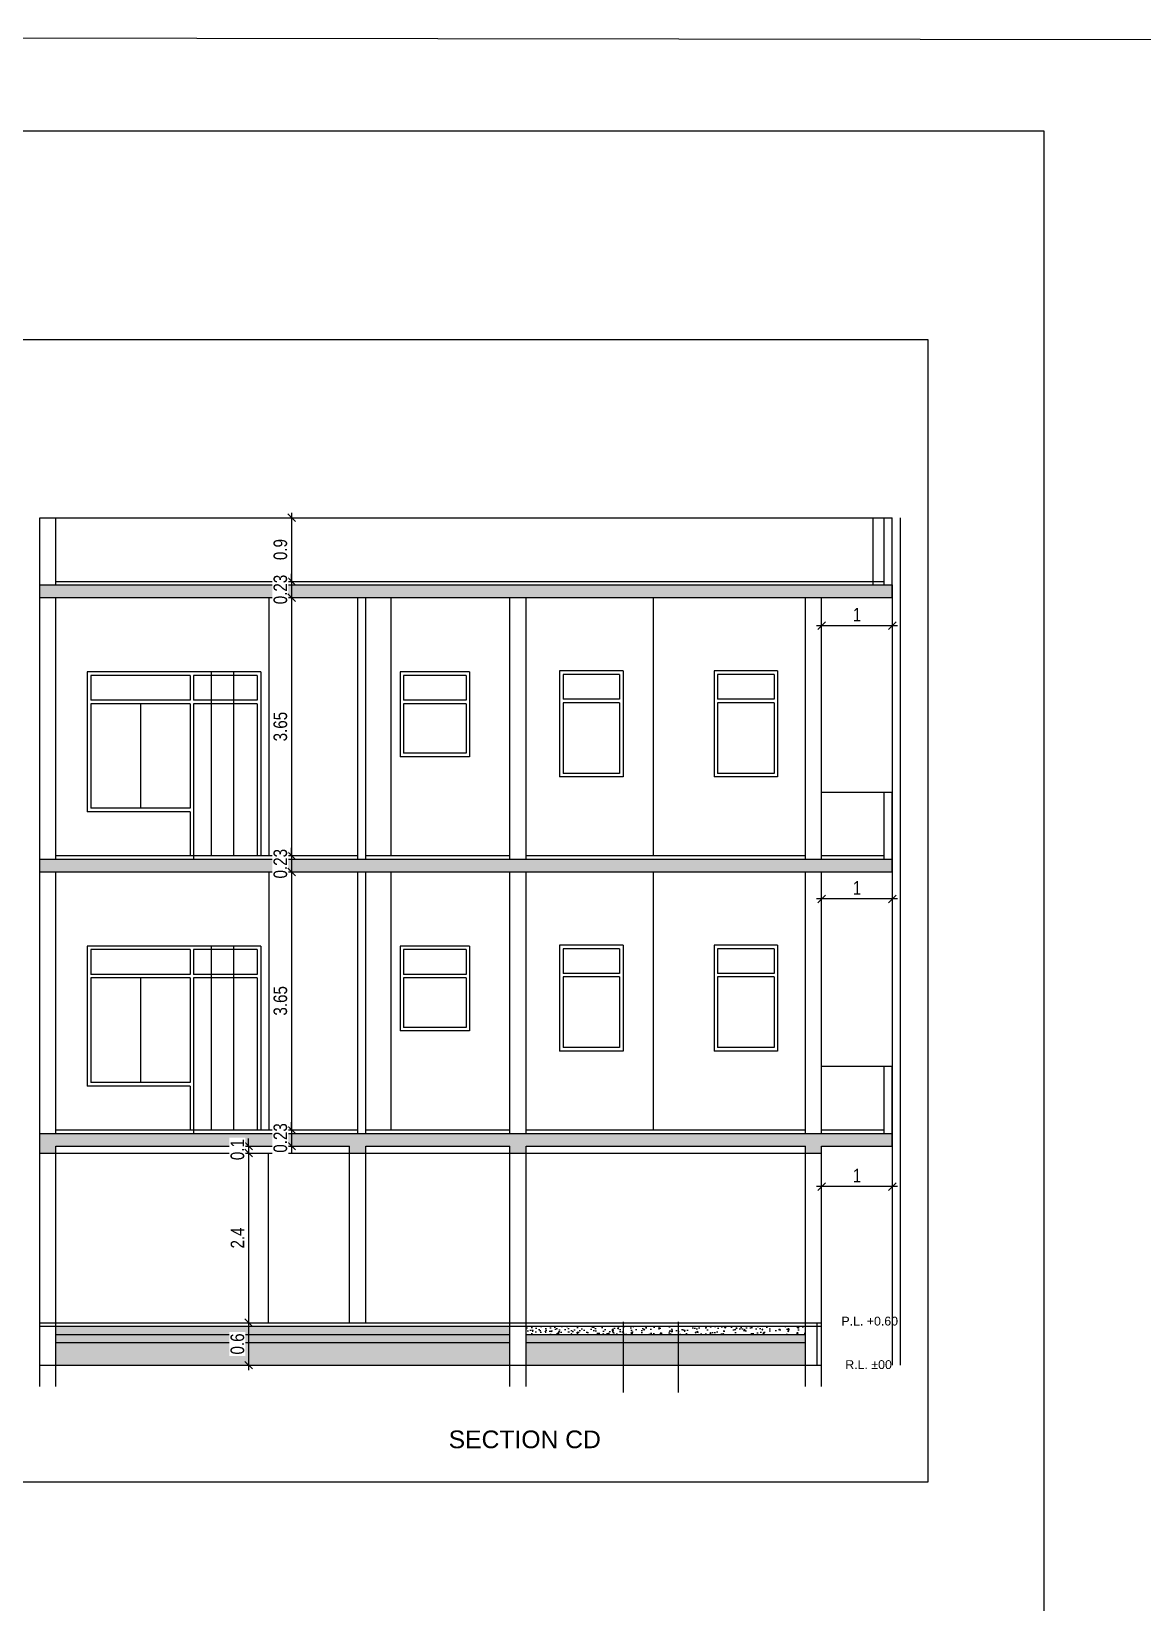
# Model space of a CAD drawing. Header units: metres. Extents: x 0 to 140, y 0 to 47.
# Drawn here: x 69.31 to 85.04, y 24.56 to 46.79 of the extents above; entities that cross this region are included whole.
import ezdxf
from ezdxf.enums import TextEntityAlignment as Align

# ---------------------------------------------------------------- set-up
doc = ezdxf.new("R2010")
doc.units = ezdxf.units.M
doc.header["$PDMODE"] = 3
doc.header["$PDSIZE"] = -3
doc.layers.get('0').update_dxf_attribs({"linetype": 'CONTINUOUS'})
doc.layers.get('Defpoints').update_dxf_attribs({"linetype": 'CONTINUOUS'})
for name, color, linetype in [('_Building', 52, 'CONTINUOUS'), ('FLOOR-STILT', 3, 'CONTINUOUS'), ('FLOOR-TERRACE', 153, 'CONTINUOUS'), ('FLOOR01', 132, 'CONTINUOUS'), ('FLOOR02', 114, 'CONTINUOUS')]:
    doc.layers.add(name, color=color, linetype=linetype)
doc.styles.add('AR 2.0 mm', font='arial.ttf', dxfattribs={"height": 100})
doc.styles.add('DIM', font='arial.ttf', dxfattribs={"width": 0.8})
doc.styles.add('RS 2.5 mm', font='arial.ttf', dxfattribs={"height": 125})
doc.dimstyles.new('1 DIM BIG', dxfattribs={"dimscale": 0.06, "dimtxt": 3.2, "dimasz": 1.8, "dimexe": 0.7, "dimexo": 0, "dimgap": 1, "dimtad": 1, "dimdec": 4, "dimdsep": 46, "dimtxsty": 'DIM', "dimblk1": 'OBLIQUE', "dimblk2": 'OBLIQUE', "dimsah": 1, "dimcen": 0, "dimdle": 1.2, "dimse1": 1, "dimse2": 1, "dimclrd": 3, "dimclre": 5, "dimclrt": 256, "dimadec": 0, "dimazin": 0, "dimtfac": 1, "dimtdec": 4, "dimtix": 1, "dimtmove": 2, "dimatfit": 3, "dimldrblk": 'OPEN30', "dimfxl": 0.7, "dimtolj": 1, "dimarcsym": 0})
pattern_1 = [(50, (-865.94941, 148.25663), (0.18218467, -0.015939086), [0.01905, -0.20955]), (355, (-865.94941, 148.25663), (-0.03524342, 0.191056845), [0.01524, -0.167640584]), (100.451445, (-865.93423, 148.2553), (0.146941247, 0.175117752), [0.01619001, -0.178090245]), (46.1842, (-865.94941, 148.30743), (0.27107904, -0.04204233), [0.028575, -0.314325]), (96.635558, (-865.92682, 148.30393), (0.237404134, 0.247426125), [0.02428502, -0.26713561]), (351.18415, (-865.9494, 148.30743), (0.23740413, 0.247426125), [0.02285997, -0.25145973]), (21, (-865.92401, 148.29473), (0.151614391, -0.102265198), [0.01905, -0.20955]), (326, (-865.92401, 148.29473), (0.06180203, 0.184187966), [0.01524, -0.16764]), (71.451445, (-865.91138, 148.28621), (0.21341642, 0.08192277), [0.01619001, -0.178089938]), (37.5, (-865.94941, 148.256634), (0.0030886033, 0.084555039), [0, -0.165608, 0, -0.17018, 0, -0.168275]), (7.5, (-865.94941, 148.25663), (0.0668196625, 0.100180575), [0, -0.097028, 0, -0.161798, 0, -0.064135]), (327.5, (-866.006054, 148.256634), (0.135590595, -0.005728744), [0, -0.0635, 0, -0.19812, 0, -0.26289]), (317.5, (-866.03145, 148.25663), (0.148129181, 0.025426491), [0, -0.08255, 0, -0.131572, 0, -0.18669])]

# ---------------------------------------------------------------- blocks, each defined once
blk = doc.blocks.new('_Oblique')
at = {"color": 0, "linetype": 'ByBlock', "lineweight": -2}
blk.add_line((-0.5, -0.5), (0.5, 0.5), dxfattribs=at)
blk = doc.blocks.new('*D65')
at = {"lineweight": -2, "transparency": 16777216}
blk.add_line((72.995, 39.985), (72.995, 38.941), dxfattribs=at)
at = {"layer": 'Defpoints', "color": 0, "linetype": 'ByBlock', "transparency": 16777216}
for p in [(72.849, 39.913), (72.849, 39.013), (72.995, 39.013)]:
    blk.add_point(p, dxfattribs=at)
at = {"linetype": 'ByBlock', "lineweight": -2, "transparency": 16777216, "xscale": 0.108, "yscale": 0.108, "zscale": 0.108}
for p, rotation in [((72.995, 39.913), 90), ((72.995, 39.013), 270)]:
    blk.add_blockref('_Oblique', p, dxfattribs=dict(at, rotation=rotation))
at = {"linetype": 'ByBlock', "transparency": 16777216, "insert": (72.837, 39.463), "char_height": 0.192, "attachment_point": 5, "rotation": 90, "style": 'DIM', "bg_fill": 3, "box_fill_scale": 1.1, "bg_fill_color": 256, "bg_fill_true_color": 13158600, "bg_fill_transparency": 0}
blk.add_mtext('\\A1;0.9', dxfattribs=at)
blk = doc.blocks.new('_Open30')
at = {"color": 0, "linetype": 'ByBlock', "lineweight": -2}
for p, q in [((-1, 0.27), (0, 0)), ((0, 0), (-1, -0.27)), ((0, 0), (-1, 0))]:
    blk.add_line(p, q, dxfattribs=at)
blk = doc.blocks.new('*D66')
at = {"lineweight": -2, "transparency": 16777216}
for p, q in [((72.995, 39.013), (72.995, 39.121)), ((72.995, 39.013), (72.995, 38.783)), ((72.995, 38.783), (72.995, 38.675))]:
    blk.add_line(p, q, dxfattribs=at)
at = {"linetype": 'ByBlock', "lineweight": -2, "transparency": 16777216, "xscale": 0.108, "yscale": 0.108, "zscale": 0.108}
for p, rotation in [((72.995, 39.013), 270), ((72.995, 38.783), 90)]:
    blk.add_blockref('_Oblique', p, dxfattribs=dict(at, rotation=rotation))
at = {"linetype": 'ByBlock', "transparency": 16777216, "insert": (72.837, 38.898), "char_height": 0.192, "attachment_point": 5, "rotation": 90, "style": 'DIM', "bg_fill": 3, "box_fill_scale": 1.1, "bg_fill_color": 256, "bg_fill_true_color": 13158600, "bg_fill_transparency": 0}
blk.add_mtext('\\A1;0.23', dxfattribs=at)
at = {"layer": 'Defpoints', "color": 0, "linetype": 'ByBlock', "transparency": 16777216}
for p in [(72.849, 39.013), (72.995, 38.783), (72.995, 38.783)]:
    blk.add_point(p, dxfattribs=at)
blk = doc.blocks.new('*D67')
at = {"lineweight": -2, "transparency": 16777216}
blk.add_line((72.995, 38.855), (72.995, 35.061), dxfattribs=at)
at = {"layer": 'Defpoints', "color": 0, "linetype": 'ByBlock', "transparency": 16777216}
for p in [(72.995, 38.783), (72.995, 35.133), (72.995, 35.133)]:
    blk.add_point(p, dxfattribs=at)
at = {"linetype": 'ByBlock', "lineweight": -2, "transparency": 16777216, "xscale": 0.108, "yscale": 0.108, "zscale": 0.108}
for p, rotation in [((72.995, 38.783), 90), ((72.995, 35.133), 270)]:
    blk.add_blockref('_Oblique', p, dxfattribs=dict(at, rotation=rotation))
at = {"linetype": 'ByBlock', "transparency": 16777216, "insert": (72.837, 36.958), "char_height": 0.192, "attachment_point": 5, "rotation": 90, "style": 'DIM', "bg_fill": 3, "box_fill_scale": 1.1, "bg_fill_color": 256, "bg_fill_true_color": 13158600, "bg_fill_transparency": 0}
blk.add_mtext('\\A1;3.65', dxfattribs=at)
blk = doc.blocks.new('*D68')
at = {"lineweight": -2, "transparency": 16777216}
for p, q in [((72.995, 35.133), (72.995, 35.241)), ((72.995, 35.133), (72.995, 34.903)), ((72.995, 34.903), (72.995, 34.795))]:
    blk.add_line(p, q, dxfattribs=at)
at = {"linetype": 'ByBlock', "lineweight": -2, "transparency": 16777216, "xscale": 0.108, "yscale": 0.108, "zscale": 0.108}
for p, rotation in [((72.995, 35.133), 270), ((72.995, 34.903), 90)]:
    blk.add_blockref('_Oblique', p, dxfattribs=dict(at, rotation=rotation))
at = {"linetype": 'ByBlock', "transparency": 16777216, "insert": (72.837, 35.018), "char_height": 0.192, "attachment_point": 5, "rotation": 90, "style": 'DIM', "bg_fill": 3, "box_fill_scale": 1.1, "bg_fill_color": 256, "bg_fill_true_color": 13158600, "bg_fill_transparency": 0}
blk.add_mtext('\\A1;0.23', dxfattribs=at)
at = {"layer": 'Defpoints', "color": 0, "linetype": 'ByBlock', "transparency": 16777216}
for p in [(72.995, 35.133), (72.995, 34.903), (72.995, 34.903)]:
    blk.add_point(p, dxfattribs=at)
blk = doc.blocks.new('*D69')
at = {"lineweight": -2, "transparency": 16777216}
blk.add_line((72.995, 34.975), (72.995, 31.181), dxfattribs=at)
at = {"layer": 'Defpoints', "color": 0, "linetype": 'ByBlock', "transparency": 16777216}
for p in [(72.995, 34.903), (72.995, 31.253), (72.995, 31.253)]:
    blk.add_point(p, dxfattribs=at)
at = {"linetype": 'ByBlock', "lineweight": -2, "transparency": 16777216, "xscale": 0.108, "yscale": 0.108, "zscale": 0.108}
for p, rotation in [((72.995, 34.903), 90), ((72.995, 31.253), 270)]:
    blk.add_blockref('_Oblique', p, dxfattribs=dict(at, rotation=rotation))
at = {"linetype": 'ByBlock', "transparency": 16777216, "insert": (72.837, 33.078), "char_height": 0.192, "attachment_point": 5, "rotation": 90, "style": 'DIM', "bg_fill": 3, "box_fill_scale": 1.1, "bg_fill_color": 256, "bg_fill_true_color": 13158600, "bg_fill_transparency": 0}
blk.add_mtext('\\A1;3.65', dxfattribs=at)
blk = doc.blocks.new('*D70')
at = {"lineweight": -2, "transparency": 16777216}
for p, q in [((72.995, 31.253), (72.995, 31.361)), ((72.995, 31.253), (72.995, 31.023)), ((72.995, 31.023), (72.995, 30.915))]:
    blk.add_line(p, q, dxfattribs=at)
at = {"linetype": 'ByBlock', "lineweight": -2, "transparency": 16777216, "xscale": 0.108, "yscale": 0.108, "zscale": 0.108}
for p, rotation in [((72.995, 31.253), 270), ((72.995, 31.023), 90)]:
    blk.add_blockref('_Oblique', p, dxfattribs=dict(at, rotation=rotation))
at = {"linetype": 'ByBlock', "transparency": 16777216, "insert": (72.837, 31.138), "char_height": 0.192, "attachment_point": 5, "rotation": 90, "style": 'DIM', "bg_fill": 3, "box_fill_scale": 1.1, "bg_fill_color": 256, "bg_fill_true_color": 13158600, "bg_fill_transparency": 0}
blk.add_mtext('\\A1;0.23', dxfattribs=at)
at = {"layer": 'Defpoints', "color": 0, "linetype": 'ByBlock', "transparency": 16777216}
for p in [(72.995, 31.253), (72.995, 31.023), (72.995, 31.023)]:
    blk.add_point(p, dxfattribs=at)
blk = doc.blocks.new('*D71')
at = {"lineweight": -2, "transparency": 16777216}
for p, q in [((72.387, 31.023), (72.387, 31.131)), ((72.387, 31.023), (72.387, 30.923)), ((72.387, 30.923), (72.387, 30.815))]:
    blk.add_line(p, q, dxfattribs=at)
at = {"linetype": 'ByBlock', "lineweight": -2, "transparency": 16777216, "xscale": 0.108, "yscale": 0.108, "zscale": 0.108}
for p, rotation in [((72.387, 31.023), 270), ((72.387, 30.923), 90)]:
    blk.add_blockref('_Oblique', p, dxfattribs=dict(at, rotation=rotation))
at = {"linetype": 'ByBlock', "transparency": 16777216, "insert": (72.229, 30.973), "char_height": 0.192, "attachment_point": 5, "rotation": 90, "style": 'DIM', "bg_fill": 3, "box_fill_scale": 1.1, "bg_fill_color": 256, "bg_fill_true_color": 13158600, "bg_fill_transparency": 0}
blk.add_mtext('\\A1;0.1', dxfattribs=at)
at = {"layer": 'Defpoints', "color": 0, "linetype": 'ByBlock', "transparency": 16777216}
for p in [(72.387, 31.023), (72.387, 30.923), (72.387, 30.923)]:
    blk.add_point(p, dxfattribs=at)
blk = doc.blocks.new('*D72')
at = {"lineweight": -2, "transparency": 16777216}
blk.add_line((72.387, 30.995), (72.387, 28.451), dxfattribs=at)
at = {"layer": 'Defpoints', "color": 0, "linetype": 'ByBlock', "transparency": 16777216}
for p in [(72.387, 30.923), (72.387, 28.523), (72.387, 28.523)]:
    blk.add_point(p, dxfattribs=at)
at = {"linetype": 'ByBlock', "lineweight": -2, "transparency": 16777216, "xscale": 0.108, "yscale": 0.108, "zscale": 0.108}
for p, rotation in [((72.387, 30.923), 90), ((72.387, 28.523), 270)]:
    blk.add_blockref('_Oblique', p, dxfattribs=dict(at, rotation=rotation))
at = {"linetype": 'ByBlock', "transparency": 16777216, "insert": (72.23, 29.723), "char_height": 0.192, "attachment_point": 5, "rotation": 90, "style": 'DIM', "bg_fill": 3, "box_fill_scale": 1.1, "bg_fill_color": 256, "bg_fill_true_color": 13158600, "bg_fill_transparency": 0}
blk.add_mtext('\\A1;2.4', dxfattribs=at)
blk = doc.blocks.new('*D73')
at = {"lineweight": -2, "transparency": 16777216}
blk.add_line((72.387, 28.595), (72.387, 27.851), dxfattribs=at)
at = {"layer": 'Defpoints', "color": 0, "linetype": 'ByBlock', "transparency": 16777216}
for p in [(72.387, 28.523), (72.387, 27.923), (72.387, 27.923)]:
    blk.add_point(p, dxfattribs=at)
at = {"linetype": 'ByBlock', "lineweight": -2, "transparency": 16777216, "xscale": 0.108, "yscale": 0.108, "zscale": 0.108}
for p, rotation in [((72.387, 28.523), 90), ((72.387, 27.923), 270)]:
    blk.add_blockref('_Oblique', p, dxfattribs=dict(at, rotation=rotation))
at = {"linetype": 'ByBlock', "transparency": 16777216, "insert": (72.229, 28.223), "char_height": 0.192, "attachment_point": 5, "rotation": 90, "style": 'DIM', "bg_fill": 3, "box_fill_scale": 1.1, "bg_fill_color": 256, "bg_fill_true_color": 13158600, "bg_fill_transparency": 0}
blk.add_mtext('\\A1;0.6', dxfattribs=at)
blk = doc.blocks.new('*D102')
at = {"color": 3, "linetype": 'ByBlock', "lineweight": -2, "transparency": 16777216}
blk.add_line((81.568, 38.385), (80.424, 38.385), dxfattribs=at)
at = {"layer": 'Defpoints', "color": 0, "linetype": 'ByBlock', "transparency": 16777216}
for p in [(80.496, 38.783), (81.496, 38.783), (80.496, 38.385)]:
    blk.add_point(p, dxfattribs=at)
at = {"color": 3, "linetype": 'ByBlock', "lineweight": -2, "transparency": 16777216, "xscale": 0.108, "yscale": 0.108, "zscale": 0.108, "rotation": 180}
blk.add_blockref('_Oblique', (80.496, 38.385), dxfattribs=at)
at = {"color": 3, "linetype": 'ByBlock', "lineweight": -2, "transparency": 16777216, "xscale": 0.108, "yscale": 0.108, "zscale": 0.108}
blk.add_blockref('_Oblique', (81.496, 38.385), dxfattribs=at)
at = {"linetype": 'ByBlock', "transparency": 16777216, "insert": (80.996, 38.542), "char_height": 0.192, "attachment_point": 5, "style": 'DIM'}
blk.add_mtext('\\A1;1', dxfattribs=at)
blk = doc.blocks.new('*D103')
at = {"color": 3, "linetype": 'ByBlock', "lineweight": -2, "transparency": 16777216}
blk.add_line((81.568, 34.52), (80.424, 34.52), dxfattribs=at)
at = {"layer": 'Defpoints', "color": 0, "linetype": 'ByBlock', "transparency": 16777216}
for p in [(80.496, 34.903), (81.496, 34.903), (80.496, 34.52)]:
    blk.add_point(p, dxfattribs=at)
at = {"color": 3, "linetype": 'ByBlock', "lineweight": -2, "transparency": 16777216, "xscale": 0.108, "yscale": 0.108, "zscale": 0.108, "rotation": 180}
blk.add_blockref('_Oblique', (80.496, 34.52), dxfattribs=at)
at = {"color": 3, "linetype": 'ByBlock', "lineweight": -2, "transparency": 16777216, "xscale": 0.108, "yscale": 0.108, "zscale": 0.108}
blk.add_blockref('_Oblique', (81.496, 34.52), dxfattribs=at)
at = {"linetype": 'ByBlock', "transparency": 16777216, "insert": (80.996, 34.676), "char_height": 0.192, "attachment_point": 5, "style": 'DIM'}
blk.add_mtext('\\A1;1', dxfattribs=at)
blk = doc.blocks.new('*D104')
at = {"color": 3, "linetype": 'ByBlock', "lineweight": -2, "transparency": 16777216}
blk.add_line((81.568, 30.449), (80.424, 30.449), dxfattribs=at)
at = {"layer": 'Defpoints', "color": 0, "linetype": 'ByBlock', "transparency": 16777216}
for p in [(80.496, 31.023), (81.496, 31.023), (80.496, 30.449)]:
    blk.add_point(p, dxfattribs=at)
at = {"color": 3, "linetype": 'ByBlock', "lineweight": -2, "transparency": 16777216, "xscale": 0.108, "yscale": 0.108, "zscale": 0.108, "rotation": 180}
blk.add_blockref('_Oblique', (80.496, 30.449), dxfattribs=at)
at = {"color": 3, "linetype": 'ByBlock', "lineweight": -2, "transparency": 16777216, "xscale": 0.108, "yscale": 0.108, "zscale": 0.108}
blk.add_blockref('_Oblique', (81.496, 30.449), dxfattribs=at)
at = {"linetype": 'ByBlock', "transparency": 16777216, "insert": (80.996, 30.606), "char_height": 0.192, "attachment_point": 5, "style": 'DIM'}
blk.add_mtext('\\A1;1', dxfattribs=at)

msp = doc.modelspace()

# ---------------------------------------------------------------- hatches: boundary and pattern name
at = {"linetype": 'ByBlock'}
h = msp.add_hatch(dxfattribs=at)
h.set_pattern_fill('AR-CONC', color=256, scale=0.001)
h.set_pattern_definition(pattern_1)
h.paths.add_polyline_path([(81.4958, 38.96261), (69.4308, 38.96261), (69.4308, 38.78261), (81.4958, 38.78261)])
h.paths.add_polyline_path([(81.4958, 35.08261), (69.4308, 35.08261), (69.4308, 34.90261), (81.4958, 34.90261)])
h = msp.add_hatch(dxfattribs=at)
h.set_pattern_fill('AR-CONC', color=256, scale=0.001)
h.set_pattern_definition(pattern_1)
h.paths.add_polyline_path([(81.4958, 31.20261), (69.4308, 31.20261), (69.4308, 30.92261), (69.6608, 30.92261), (69.6608, 31.02261), (73.8158, 31.02261), (73.8158, 30.92261), (74.0458, 30.92261), (74.0458, 31.02261), (76.0858, 31.02261), (76.0858, 30.92261), (76.3158, 30.92261), (76.3158, 31.02261), (80.2658, 31.02261), (80.2658, 30.92261), (80.4958, 30.92261), (80.4958, 31.02261), (81.4958, 31.02261)])
h = msp.add_hatch(dxfattribs=at)
h.set_pattern_fill('AR-CONC', color=256, scale=0.001)
h.set_pattern_definition(pattern_1)
h.paths.add_polyline_path([(76.0858, 28.47261), (69.6608, 28.47261), (69.6608, 28.35761), (76.0858, 28.35761)])
h = msp.add_hatch(dxfattribs=at)
h.set_pattern_fill('AR-CONC', color=256, scale=0.001)
h.set_pattern_definition(pattern_1)
h.paths.add_polyline_path([(80.2658, 28.47261), (76.3158, 28.47261), (76.3158, 28.35761), (80.2658, 28.35761)])
h = msp.add_hatch(dxfattribs=at)
h.set_pattern_fill('GRAVEL', color=256, scale=0.02)
h.set_pattern_definition([(228.0127875, (-865.58365, 148.764634), (-4.0640000003, -4.5719999997), [0.0683443, -6.76609673]), (184.969741, (-865.629372, 148.713834), (6.0959999976, 0.50800002894), [0.11728094, -11.61080978]), (132.510447, (-865.746212, 148.703674), (5.0800000021, -5.587999998), [0.0826963, -8.18694456]), (267.273689, (-865.944332, 148.576674), (0.50800000106, 10.15999999995), [0.1068009, -10.57328749]), (292.8336542, (-865.949412, 148.469994), (-2.5400000002, 6.0959999999), [0.10472674, -10.36796155]), (357.273689, (-865.908772, 148.373474), (-10.15999999995, 0.50800000106), [0.1068009, -10.57328749]), (37.6942405, (-865.802092, 148.368394), (-6.6039999997, -5.08000000038), [0.14123873, -13.98262306]), (72.2553284, (-865.690332, 148.454754), (3.55600000096, 11.1759999997), [0.1333439, -13.20105132]), (121.4295656, (-865.649692, 148.581754), (-4.0640000006, 6.60399999965), [0.1071626, -10.60910914]), (175.2363583, (-865.70557, 148.673194), (5.588, -0.5080000009), [0.12234266, -5.9947874]), (222.3974378, (-865.827492, 148.683354), (-6.0959999998, -5.5880000002), [0.15821558, -15.6633545]), (138.814075, (-865.44141, 148.571594), (-3.5559999998, 3.0480000002), [0.0540009, -5.34611316]), (171.4692344, (-865.482052, 148.607154), (6.6040000002, -1.01599999885), [0.1027364, -10.1709278]), (225, (-865.58365, 148.6224), (-7e-17, -0.508), [0.07184187, -0.64657862]), (203.1985905, (-865.61921, 148.683354), (2.54, 1.016), [0.03868826, -3.83012447]), (291.80141, (-865.65477, 148.66811), (-0.508, 1.524), [0.05471312, -2.6809506]), (30.963757, (-865.63445, 148.617314), (1.524, 1.016), [0.08886393, -2.87325963]), (161.565051, (-865.55825, 148.66303), (1.016, -0.508), [0.06425743, -1.54217962]), (16.3895403, (-865.949412, 148.668114), (5.08, 1.524), [0.0900176, -8.91176533]), (70.346176, (-865.863052, 148.693514), (-2.0320000002, -5.5879999999), [0.0755198, -7.47644314]), (293.1985905, (-865.55825, 148.764634), (-1.016, 2.54), [0.07737602, -3.79143672]), (343.6104597, (-865.527772, 148.693514), (-5.0800000001, 1.52399999964), [0.0900176, -8.91176533]), (339.443955, (-865.94941, 148.353154), (-2.54, 1.016), [0.08680704, -4.25354686]), (294.7751406, (-865.86813, 148.322674), (-2.540000003, 5.5879999986), [0.07273442, -7.20071868]), (66.8014095, (-865.55317, 148.256634), (1.016, 2.54), [0.07737602, -3.79143672]), (17.3540246, (-865.522692, 148.327754), (-6.6039999999, -2.0320000004), [0.08515655, -8.4304752]), (69.443955, (-865.80209, 148.256634), (-1.016, -2.54), [0.04340352, -4.29695038]), (101.309932, (-865.58365, 148.25663), (-0.508, 2.032), [0.02590292, -2.564399]), (165.963757, (-865.58873, 148.28203), (1.524, -0.508), [0.10472674, -1.98981092]), (186.009006, (-865.690332, 148.307434), (5.08, 0.5080000003), [0.0970534, -9.60827297]), (303.690068, (-865.63445, 148.5716), (-0.508, 1.016), [0.07326478, -1.75835527]), (353.1572266, (-865.593812, 148.510634), (8.63600000005, -1.01599999955), [0.12791135, -12.6632018]), (60.945396, (-865.46681, 148.495394), (-2.032, -3.556), [0.05230165, -5.17787846]), (90, (-865.4414, 148.5411), (-0.508, 0.508), [0.03048, -0.47752]), (120.256437, (-865.70049, 148.322674), (2.0319999998, -3.5560000001), [0.0705734, -6.98678815]), (48.0127875, (-865.73605, 148.383634), (4.0640000003, 4.5719999997), [0.13668858, -6.69775244]), (0, (-865.6446, 148.48523), (0.508, 0.508), [0.13208, -0.37592]), (325.3048465, (-865.512532, 148.485234), (5.0800000019, -3.5559999973), [0.0803219, -7.95186334]), (254.054604, (-865.44649, 148.439514), (-0.508, -2.032), [0.07396582, -3.62433]), (207.6459754, (-865.466812, 148.368394), (-9.65200000035, -5.07999999933), [0.12042902, -11.92249288]), (175.4260787, (-865.573492, 148.312514), (-6.604, 0.508), [0.1274059, -12.6131693])])
h.paths.add_polyline_path([(76.0858, 28.35761), (69.6608, 28.35761), (69.6608, 28.24261), (76.0858, 28.24261)])
h.paths.add_polyline_path([(80.2658, 28.35761), (76.3158, 28.35761), (76.3158, 28.24261), (80.2658, 28.24261)])
h = msp.add_hatch(dxfattribs=at)
h.set_pattern_fill('EARTH', color=256, scale=0.02)
h.set_pattern_definition([(0, (-865.94941, 148.25663), (0.127, 0.127), [0.127, -0.127]), (0, (-865.94941, 148.30426), (0.127, 0.127), [0.127, -0.127]), (0, (-865.94941, 148.35188), (0.127, 0.127), [0.127, -0.127]), (90, (-865.93354, 148.36776), (-0.127, 0.127), [0.127, -0.127]), (90, (-865.88591, 148.36776), (-0.127, 0.127), [0.127, -0.127]), (90, (-865.83829, 148.36776), (-0.127, 0.127), [0.127, -0.127])])
h.paths.add_polyline_path([(76.0858, 28.24261), (69.6608, 28.24261), (69.6608, 27.92261), (76.0858, 27.92261)])
h.paths.add_polyline_path([(80.2658, 28.24261), (76.3158, 28.24261), (76.3158, 27.92261), (80.2658, 27.92261)])

# ---------------------------------------------------------------- linework, layer by layer
for p, q in [((0.81553, 45.38878), (83.63836, 45.38878)), ((83.63836, 45.38878), (83.63836, 3.46143)), ((69.4308, 39.91261), (81.4958, 39.91261)), ((69.4308, 27.62261), (69.4308, 39.91261)), ((69.6608, 38.96261), (69.6608, 39.91261)), ((81.3808, 38.96261), (81.3808, 39.91261)), ((81.4958, 38.78261), (81.4958, 39.91261)), ((69.4308, 38.96261), (81.4958, 38.96261)), ((69.6608, 39.01261), (81.3808, 39.01261)), ((69.4308, 38.78261), (81.4958, 38.78261)), ((69.6608, 35.08261), (69.6608, 38.78261)), ((73.9308, 35.08261), (73.9308, 38.78261)), ((74.0458, 35.08261), (74.0458, 38.78261)), ((76.0858, 35.08261), (76.0858, 38.78261)), ((76.3158, 35.08261), (76.3158, 38.78261)), ((80.2658, 35.08261), (80.2658, 38.78261)), ((80.4958, 35.08261), (80.4958, 38.78261)), ((70.10479, 37.73261), (70.10479, 35.75261)), ((70.15479, 37.68261), (70.15479, 37.33261)), ((71.55884, 37.68261), (71.55884, 37.33261)), ((71.60884, 37.68261), (71.60884, 37.33261)), ((72.50884, 37.68261), (72.50884, 37.33261)), ((72.55884, 37.73261), (72.55884, 35.13261)), ((74.53039, 37.73261), (74.53039, 36.53261)), ((74.58039, 37.68261), (74.58039, 37.33261)), ((75.46474, 37.68261), (75.46474, 37.33261)), ((75.51474, 37.73261), (75.51474, 36.53261)), ((76.78645, 37.74547), (76.78645, 36.24547)), ((76.83645, 37.69547), (76.83645, 37.34547)), ((77.63645, 37.69547), (77.63645, 37.34547)), ((77.68645, 37.74547), (77.68645, 36.24547)), ((78.97287, 37.74547), (78.97287, 36.24547)), ((79.02287, 37.69547), (79.02287, 37.34547)), ((79.82287, 37.69547), (79.82287, 37.34547)), ((79.87287, 37.74547), (79.87287, 36.24547)), ((70.15479, 37.28261), (70.15479, 35.80261)), ((70.85681, 37.28261), (70.85681, 35.80261)), ((71.55884, 37.28261), (71.55884, 35.80261)), ((71.60884, 37.28261), (71.60884, 35.08261)), ((72.50884, 37.28261), (72.50884, 35.13261)), ((74.58039, 37.28261), (74.58039, 36.58261)), ((75.46474, 37.28261), (75.46474, 36.58261)), ((76.83645, 37.29547), (76.83645, 36.29547)), ((77.63645, 37.29547), (77.63645, 36.29547)), ((79.02287, 37.29547), (79.02287, 36.29547)), ((79.82287, 37.29547), (79.82287, 36.29547)), ((80.4958, 36.03261), (81.4958, 36.03261)), ((81.3808, 35.08261), (81.3808, 36.03261)), ((81.4958, 34.90261), (81.4958, 36.03261)), ((71.55884, 35.75261), (71.55884, 35.13261)), ((69.6608, 35.13261), (73.9308, 35.13261)), ((74.0458, 35.13261), (76.0858, 35.13261)), ((76.3158, 35.13261), (80.2658, 35.13261)), ((80.4958, 35.13261), (81.3808, 35.13261)), ((69.4308, 35.08261), (81.4958, 35.08261)), ((69.4308, 34.90261), (81.4958, 34.90261)), ((69.6608, 31.20261), (69.6608, 34.90261)), ((73.9308, 31.20261), (73.9308, 34.90261)), ((74.0458, 31.20261), (74.0458, 34.90261)), ((76.0858, 31.20261), (76.0858, 34.90261)), ((76.3158, 31.20261), (76.3158, 34.90261)), ((80.2658, 31.20261), (80.2658, 34.90261)), ((80.4958, 31.20261), (80.4958, 34.90261)), ((70.10479, 33.85261), (70.10479, 31.87261)), ((70.15479, 33.80261), (70.15479, 33.45261)), ((71.55884, 33.80261), (71.55884, 33.45261)), ((71.60884, 33.80261), (71.60884, 33.45261)), ((72.50884, 33.80261), (72.50884, 33.45261)), ((72.55884, 33.85261), (72.55884, 31.25261)), ((74.53039, 33.85261), (74.53039, 32.65261)), ((74.58039, 33.80261), (74.58039, 33.45261)), ((75.46474, 33.80261), (75.46474, 33.45261)), ((75.51474, 33.85261), (75.51474, 32.65261)), ((76.78645, 33.86547), (76.78645, 32.36547)), ((76.83645, 33.81547), (76.83645, 33.46547)), ((77.63645, 33.81547), (77.63645, 33.46547)), ((77.68645, 33.86547), (77.68645, 32.36547)), ((78.97287, 33.86547), (78.97287, 32.36547)), ((79.02287, 33.81547), (79.02287, 33.46547)), ((79.82287, 33.81547), (79.82287, 33.46547)), ((79.87287, 33.86547), (79.87287, 32.36547)), ((70.15479, 33.40261), (70.15479, 31.92261)), ((70.85681, 33.40261), (70.85681, 31.92261)), ((71.55884, 33.40261), (71.55884, 31.92261)), ((71.60884, 33.40261), (71.60884, 31.20261)), ((72.50884, 33.40261), (72.50884, 31.25261)), ((74.58039, 33.40261), (74.58039, 32.70261)), ((75.46474, 33.40261), (75.46474, 32.70261)), ((76.83645, 33.41547), (76.83645, 32.41547)), ((77.63645, 33.41547), (77.63645, 32.41547)), ((79.02287, 33.41547), (79.02287, 32.41547)), ((79.82287, 33.41547), (79.82287, 32.41547)), ((80.4958, 32.15261), (81.4958, 32.15261)), ((81.3808, 31.20261), (81.3808, 32.15261)), ((81.4958, 31.02261), (81.4958, 32.15261)), ((71.55884, 31.87261), (71.55884, 31.25261)), ((69.4308, 31.20261), (81.4958, 31.20261)), ((69.6608, 31.25261), (73.9308, 31.25261)), ((74.0458, 31.25261), (76.0858, 31.25261)), ((76.3158, 31.25261), (80.2658, 31.25261)), ((80.4958, 31.25261), (81.3808, 31.25261)), ((69.4308, 30.92261), (80.4958, 30.92261)), ((69.6608, 31.02261), (73.8158, 31.02261)), ((69.6608, 27.62261), (69.6608, 31.02261)), ((73.8158, 28.52261), (73.8158, 31.02261)), ((74.0458, 31.02261), (76.0858, 31.02261)), ((74.0458, 28.52261), (74.0458, 31.02261)), ((76.0858, 27.62261), (76.0858, 31.02261)), ((76.3158, 31.02261), (80.2658, 31.02261)), ((76.3158, 27.62261), (76.3158, 31.02261)), ((80.2658, 27.62261), (80.2658, 31.02261)), ((80.4958, 31.02261), (81.4958, 31.02261)), ((80.4958, 27.62261), (80.4958, 31.02261)), ((69.4308, 28.52261), (80.4958, 28.52261)), ((69.4308, 28.47261), (80.4958, 28.47261)), ((69.6608, 28.35761), (76.0858, 28.35761)), ((69.6608, 28.24261), (76.0858, 28.24261)), ((76.3158, 28.35761), (80.2658, 28.35761)), ((76.3158, 28.24261), (80.2658, 28.24261)), ((69.4308, 27.92261), (80.4958, 27.92261))]:
    msp.add_line(p, q, dxfattribs=at)
for points in [[(71.55884, 37.73261), (70.10479, 37.73261)], [(71.55884, 37.68261), (70.15479, 37.68261)], [(72.55884, 37.73261), (71.55884, 37.73261)], [(72.50884, 37.68261), (71.60884, 37.68261)], [(75.51474, 37.73261), (74.53039, 37.73261)], [(75.46474, 37.68261), (74.58039, 37.68261)], [(77.68645, 37.74547), (76.78645, 37.74547)], [(77.63645, 37.69547), (76.83645, 37.69547)], [(79.87287, 37.74547), (78.97287, 37.74547)], [(79.82287, 37.69547), (79.02287, 37.69547)], [(71.55884, 37.33261), (70.15479, 37.33261)], [(71.55884, 37.28261), (70.15479, 37.28261)], [(72.50884, 37.33261), (71.60884, 37.33261)], [(72.50884, 37.28261), (71.60884, 37.28261)], [(75.46474, 37.33261), (74.58039, 37.33261)], [(75.46474, 37.28261), (74.58039, 37.28261)], [(77.63645, 37.34547), (76.83645, 37.34547)], [(77.63645, 37.29547), (76.83645, 37.29547)], [(79.82287, 37.34547), (79.02287, 37.34547)], [(79.82287, 37.29547), (79.02287, 37.29547)], [(75.51474, 36.53261), (74.53039, 36.53261)], [(75.46474, 36.58261), (74.58039, 36.58261)], [(77.68645, 36.24547), (76.78645, 36.24547)], [(77.63645, 36.29547), (76.83645, 36.29547)], [(79.87287, 36.24547), (78.97287, 36.24547)], [(79.82287, 36.29547), (79.02287, 36.29547)], [(71.55884, 35.80261), (70.15479, 35.80261)], [(71.55884, 35.75261), (70.10479, 35.75261)], [(71.55884, 33.85261), (70.10479, 33.85261)], [(71.55884, 33.80261), (70.15479, 33.80261)], [(72.55884, 33.85261), (71.55884, 33.85261)], [(72.50884, 33.80261), (71.60884, 33.80261)], [(75.51474, 33.85261), (74.53039, 33.85261)], [(75.46474, 33.80261), (74.58039, 33.80261)], [(77.68645, 33.86547), (76.78645, 33.86547)], [(77.63645, 33.81547), (76.83645, 33.81547)], [(79.87287, 33.86547), (78.97287, 33.86547)], [(79.82287, 33.81547), (79.02287, 33.81547)], [(71.55884, 33.45261), (70.15479, 33.45261)], [(71.55884, 33.40261), (70.15479, 33.40261)], [(72.50884, 33.45261), (71.60884, 33.45261)], [(72.50884, 33.40261), (71.60884, 33.40261)], [(75.46474, 33.45261), (74.58039, 33.45261)], [(75.46474, 33.40261), (74.58039, 33.40261)], [(77.63645, 33.46547), (76.83645, 33.46547)], [(77.63645, 33.41547), (76.83645, 33.41547)], [(79.82287, 33.46547), (79.02287, 33.46547)], [(79.82287, 33.41547), (79.02287, 33.41547)], [(75.46474, 32.70261), (74.58039, 32.70261)], [(75.51474, 32.65261), (74.53039, 32.65261)], [(77.68645, 32.36547), (76.78645, 32.36547)], [(77.63645, 32.41547), (76.83645, 32.41547)], [(79.87287, 32.36547), (78.97287, 32.36547)], [(79.82287, 32.41547), (79.02287, 32.41547)], [(71.55884, 31.87261), (70.10479, 31.87261)], [(71.55884, 31.92261), (70.15479, 31.92261)]]:
    msp.add_lwpolyline(points, dxfattribs=at)
at = {"layer": 'FLOOR-STILT', "color": 233, "linetype": 'ByBlock'}
msp.add_line((81.60469, 39.91261), (81.60469, 27.92261), dxfattribs=at)
at = {"layer": 'FLOOR-STILT', "color": 151, "linetype": 'ByBlock'}
msp.add_line((81.4958, 38.96261), (81.4958, 27.92261), dxfattribs=at)
at = {"layer": 'FLOOR-STILT', "color": 160, "linetype": 'ByBlock'}
msp.add_line((77.69354, 27.53749), (77.69354, 28.53749), dxfattribs=at)
at = {"layer": 'FLOOR-STILT', "color": 110, "linetype": 'ByBlock'}
msp.add_line((78.46926, 27.53749), (78.46926, 28.53749), dxfattribs=at)
at = {"layer": 'FLOOR-STILT', "color": 105, "linetype": 'ByBlock'}
msp.add_line((80.42673, 28.52261), (80.42673, 27.92261), dxfattribs=at)
at = {"layer": 'FLOOR-TERRACE', "color": 17, "linetype": 'ByBlock'}
msp.add_line((81.22678, 38.96261), (81.22678, 39.91261), dxfattribs=at)
at = {"layer": 'FLOOR01', "color": 74, "linetype": 'ByBlock'}
msp.add_line((74.40369, 31.25261), (74.40369, 34.90261), dxfattribs=at)
at = {"layer": 'FLOOR01', "color": 13, "linetype": 'ByBlock'}
msp.add_line((78.11726, 31.25261), (78.11726, 34.90261), dxfattribs=at)
at = {"layer": 'FLOOR01', "color": 182, "linetype": 'ByBlock'}
msp.add_line((71.85509, 33.85261), (71.85509, 31.25261), dxfattribs=at)
at = {"layer": 'FLOOR02', "color": 74, "linetype": 'ByBlock'}
msp.add_line((74.40369, 35.13261), (74.40369, 38.78261), dxfattribs=at)
at = {"layer": 'FLOOR02', "color": 13, "linetype": 'ByBlock'}
msp.add_line((78.11726, 35.13261), (78.11726, 38.78261), dxfattribs=at)
at = {"layer": 'FLOOR02', "color": 182, "linetype": 'ByBlock'}
msp.add_line((71.85509, 37.73261), (71.85509, 35.13261), dxfattribs=at)
at = {"layer": 'FLOOR02', "color": 127, "linetype": 'ByBlock'}
msp.add_line((72.17391, 37.73261), (72.17391, 35.13261), dxfattribs=at)

# ---------------------------------------------------------------- texts
at = {"style": 'RS 2.5 mm'}
for s, p in [('P.L. +0.60', (81.17631, 28.48398)), ('R.L. %%P00', (81.15994, 27.86872))]:
    msp.add_text(s, height=0.125, dxfattribs=at).set_placement(p, align=Align.CENTER)
at = {"style": 'AR 2.0 mm'}
msp.add_text('SECTION CD', height=0.25, dxfattribs=at).set_placement((75.21772, 26.74865))

# ---------------------------------------------------------------- dimensions: what is measured, and where the dimension line sits
at = {"linetype": 'ByBlock'}
for base, p1, p2, picture, middle in [((80.4958, 38.38534), (81.4958, 38.78261), (80.4958, 38.78261), '*D102', (80.9958, 38.54173)), ((80.4958, 34.5197), (81.4958, 34.90261), (80.4958, 34.90261), '*D103', (80.9958, 34.67609)), ((80.4958, 30.44937), (81.4958, 31.02261), (80.4958, 31.02261), '*D104', (80.9958, 30.60577))]:
    dim = msp.add_linear_dim(base=base, p1=p1, p2=p2, dimstyle='1 DIM BIG', dxfattribs=at)
    dim.commit()
    dim.dimension.update_dxf_attribs({"geometry": picture, "text_midpoint": middle})

# ---------------------------------------------------------------- next in the draw order: dimensions: what is measured, and where the dimension line sits
for base, p1, p2, picture, middle in [((72.9948, 39.01261), (72.8491, 39.91261), (72.8491, 39.01261), '*D65', (72.83677, 39.46261)), ((72.38666, 30.92261), (72.38666, 31.02261), (72.38666, 30.92261), '*D71', (72.22863, 30.97261))]:
    dim = msp.add_linear_dim(base=base, p1=p1, p2=p2, angle=90, dimstyle='1 DIM BIG', override={"dimclrd": 256, "dimfxl": 0.18, "dimfxlon": 1, "dimtfill": 1, "dimarcsym": 1}, dxfattribs=at)
    dim.commit()
    dim.dimension.update_dxf_attribs({"geometry": picture, "text_midpoint": middle})

# ---------------------------------------------------------------- next in the draw order: linework, layer by layer
at = {"layer": 'FLOOR01', "color": 127, "linetype": 'ByBlock'}
msp.add_line((72.17391, 33.85261), (72.17391, 31.25261), dxfattribs=at)

# ---------------------------------------------------------------- next in the draw order: dimensions: what is measured, and where the dimension line sits
at = {"linetype": 'ByBlock'}
for base, p1, p2, picture, middle in [((72.9948, 38.78261), (72.8491, 39.01261), (72.9948, 38.78261), '*D66', (72.83671, 38.89761)), ((72.38666, 28.52261), (72.38666, 30.92261), (72.38666, 28.52261), '*D72', (72.23027, 29.72261))]:
    dim = msp.add_linear_dim(base=base, p1=p1, p2=p2, angle=90, dimstyle='1 DIM BIG', override={"dimclrd": 256, "dimfxl": 0.18, "dimfxlon": 1, "dimtfill": 1, "dimarcsym": 1}, dxfattribs=at)
    dim.commit()
    dim.dimension.update_dxf_attribs({"geometry": picture, "text_midpoint": middle})

# ---------------------------------------------------------------- next in the draw order: dimensions: what is measured, and where the dimension line sits
for base, p1, p2, picture, middle in [((72.9948, 35.13261), (72.9948, 38.78261), (72.9948, 35.13261), '*D67', (72.83671, 36.95761)), ((72.38666, 27.92261), (72.38666, 28.52261), (72.38666, 27.92261), '*D73', (72.22863, 28.22261))]:
    dim = msp.add_linear_dim(base=base, p1=p1, p2=p2, angle=90, dimstyle='1 DIM BIG', override={"dimclrd": 256, "dimfxl": 0.18, "dimfxlon": 1, "dimtfill": 1, "dimarcsym": 1}, dxfattribs=at)
    dim.commit()
    dim.dimension.update_dxf_attribs({"geometry": picture, "text_midpoint": middle})

# ---------------------------------------------------------------- next in the draw order: dimensions: what is measured, and where the dimension line sits
dim = msp.add_linear_dim(base=(72.9948, 34.90261), p1=(72.9948, 35.13261), p2=(72.9948, 34.90261), angle=90, dimstyle='1 DIM BIG', override={"dimclrd": 256, "dimfxl": 0.18, "dimfxlon": 1, "dimtfill": 1, "dimarcsym": 1}, dxfattribs=at)
dim.commit()
dim.dimension.update_dxf_attribs({"geometry": '*D68', "text_midpoint": (72.83671, 35.01761)})

# ---------------------------------------------------------------- next in the draw order: linework, layer by layer
at = {"layer": 'FLOOR02', "color": 91, "linetype": 'ByBlock'}
msp.add_line((72.67836, 35.13261), (72.67836, 38.78261), dxfattribs=at)

# ---------------------------------------------------------------- next in the draw order: dimensions: what is measured, and where the dimension line sits
at = {"linetype": 'ByBlock'}
dim = msp.add_linear_dim(base=(72.9948, 31.25261), p1=(72.9948, 34.90261), p2=(72.9948, 31.25261), angle=90, dimstyle='1 DIM BIG', override={"dimclrd": 256, "dimfxl": 0.18, "dimfxlon": 1, "dimtfill": 1, "dimarcsym": 1}, dxfattribs=at)
dim.commit()
dim.dimension.update_dxf_attribs({"geometry": '*D69', "text_midpoint": (72.83671, 33.07761)})

# ---------------------------------------------------------------- next in the draw order: dimensions: what is measured, and where the dimension line sits
dim = msp.add_linear_dim(base=(72.9948, 31.02261), p1=(72.9948, 31.25261), p2=(72.9948, 31.02261), angle=90, dimstyle='1 DIM BIG', override={"dimclrd": 256, "dimfxl": 0.18, "dimfxlon": 1, "dimtfill": 1, "dimarcsym": 1}, dxfattribs=at)
dim.commit()
dim.dimension.update_dxf_attribs({"geometry": '*D70', "text_midpoint": (72.83671, 31.13761)})

# ---------------------------------------------------------------- next in the draw order: linework, layer by layer
at = {"layer": '_Building'}
msp.add_lwpolyline([(139.88936, 46.60037), (0, 46.79429), (0, 0), (139.88936, -0.19391)], close=True, dxfattribs=at)
at = {"layer": 'FLOOR-STILT', "color": 91, "linetype": 'ByBlock'}
msp.add_line((72.6703, 28.52261), (72.6703, 30.92261), dxfattribs=at)
at = {"layer": 'FLOOR-STILT', "color": 61}
msp.add_lwpolyline([(139.88936, 46.60037), (0, 46.79429), (0, 0), (139.88936, -0.19391)], close=True, dxfattribs=at)
at = {"layer": 'FLOOR-STILT', "color": 141}
msp.add_lwpolyline([(51.16828, 42.43511), (81.99801, 42.43511), (81.99801, 26.26862), (51.16828, 26.26862)], close=True, dxfattribs=at)
at = {"layer": 'FLOOR01', "color": 91, "linetype": 'ByBlock'}
msp.add_line((72.67836, 31.25261), (72.67836, 34.90261), dxfattribs=at)

doc.saveas('drawing.dxf')
